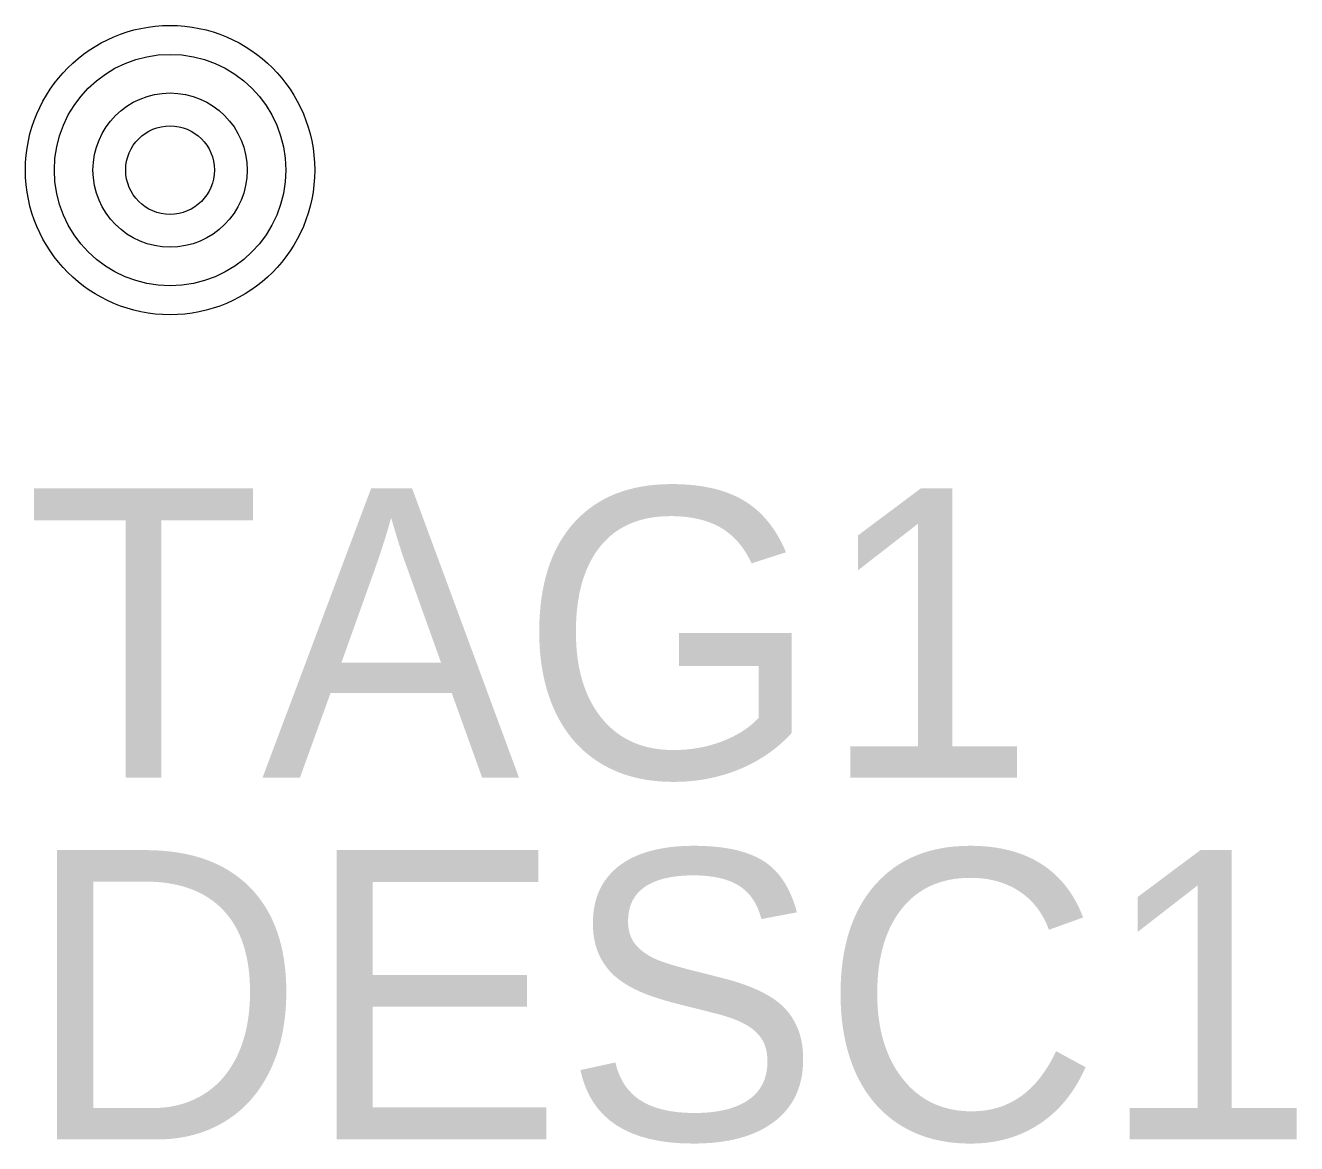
# Model space of a CAD drawing. Extents: x -0.062 to 0.487, y -0.421 to 0.062.
import ezdxf

# ---------------------------------------------------------------- set-up
doc = ezdxf.new("R2010")
doc.units = 0
doc.layers.get('0').update_dxf_attribs({"linetype": 'CONTINUOUS'})

msp = doc.modelspace()

# ---------------------------------------------------------------- linework, layer by layer
for radius in [0.0625, 0.05, 0.03331, 0.01915]:
    msp.add_circle((0, 0), radius)

# ---------------------------------------------------------------- texts
for tag, p in [('TAG1', (-0.0625, -0.2625)), ('DESC1', (-0.0625, -0.41875))]:
    msp.add_attdef(tag, p, '', height=0.125)

doc.saveas('drawing.dxf')
